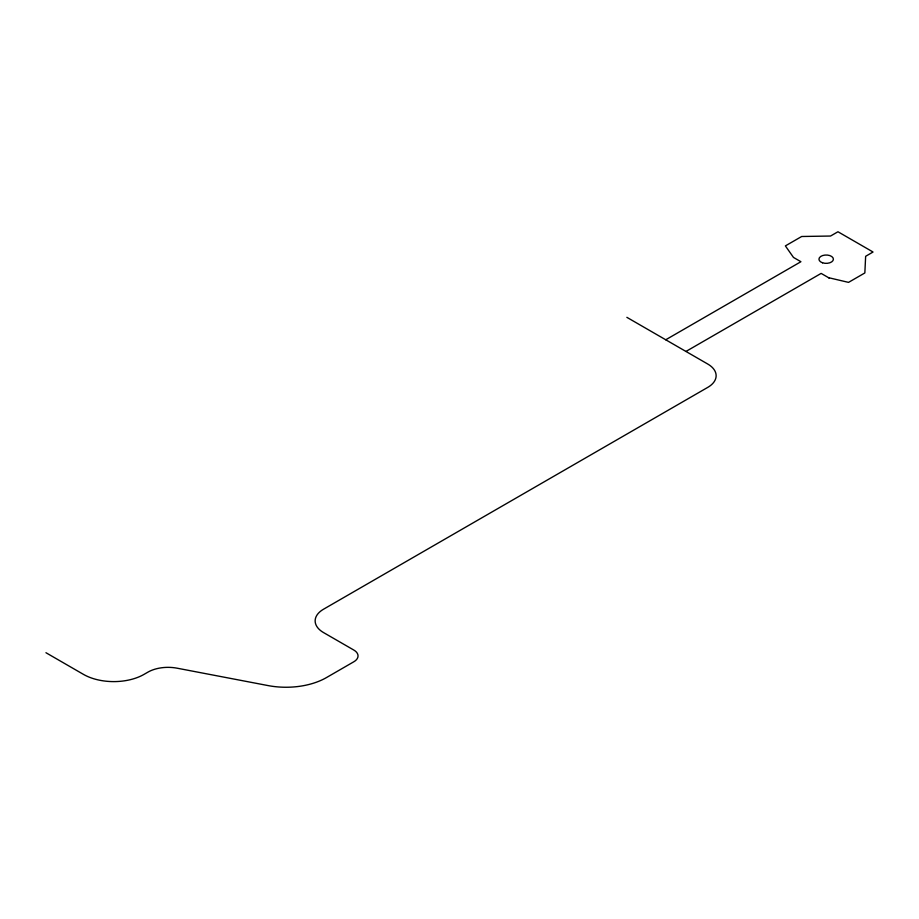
<?xml version="1.0" encoding="UTF-8"?>
<svg xmlns="http://www.w3.org/2000/svg" width="919" height="919" viewBox="0 0 919 919"><rect width="100%" height="100%" fill="white"/><g stroke="black" fill="none" stroke-linecap="round" stroke-linejoin="round"><path stroke-width="1.38" d="M665.735 339.777L800.92 261.72L793.488 257.435L785.377 245.901L801.69 236.493L830.546 236.034L837.967 231.76L872.407 251.645M685.953 351.449L821.138 273.402L829.214 278.055M873.05 252.013L865.641 256.298L864.848 272.954L848.536 282.374L828.57 277.687M626.861 317.331L707.756 364.039A28.604 16.508 0 0 1 707.756 387.381L323.534 609.217A28.604 16.508 0 0 0 323.534 632.571L353.861 650.078A14.302 8.26 0 0 1 353.861 661.749L326.463 677.579A57.196 33.027 0 0 1 268.038 685.574L177.057 668.182A28.604 16.508 0 0 0 147.844 672.18L144.076 674.351A42.894 24.767 0 0 1 83.411 674.351L45.95 652.72M822.562 262.8A7.214 4.17 0 0 0 833.395 259.192A7.214 4.17 0 0 0 822.562 255.574A7.214 4.17 0 0 0 822.562 262.8"/></g></svg>
